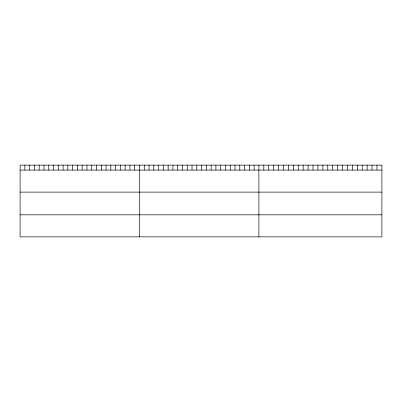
<?xml version="1.0" encoding="UTF-8"?>
<svg xmlns="http://www.w3.org/2000/svg" width="402" height="402" viewBox="0 0 402 402"><rect width="100%" height="100%" fill="white"/><g stroke="black" fill="none" stroke-linecap="round" stroke-linejoin="round"><path stroke-width="0.6" d="M20.1 170.071L381.9 170.071M20.1 192.116L381.9 192.116M20.1 214.829L381.9 214.829M376.981 165.127L376.981 170.071M372.061 165.127L372.061 170.071M367.137 165.127L367.137 170.071M362.217 165.127L362.217 170.071M357.298 165.127L357.298 170.071M352.378 165.127L352.378 170.071M347.459 165.127L347.459 170.071M342.534 165.127L342.534 170.071M337.615 165.127L337.615 170.071M332.695 165.127L332.695 170.071M327.776 165.127L327.776 170.071M322.856 165.127L322.856 170.071M317.932 165.127L317.932 170.071M313.012 165.127L313.012 170.071M308.093 165.127L308.093 170.071M303.173 165.127L303.173 170.071M298.254 165.127L298.254 170.071M293.329 165.127L293.329 170.071M288.41 165.127L288.41 170.071M283.49 165.127L283.49 170.071M278.571 165.127L278.571 170.071M273.651 165.127L273.651 170.071M268.727 165.127L268.727 170.071M263.807 165.127L263.807 170.071M258.888 165.127L258.888 236.873M254.114 165.127L254.114 170.071M249.335 165.127L249.335 170.071M244.562 165.127L244.562 170.071M239.783 165.127L239.783 170.071M235.009 165.127L235.009 170.071M230.235 165.127L230.235 170.071M225.457 165.127L225.457 170.071M220.683 165.127L220.683 170.071M215.904 165.127L215.904 170.071M211.13 165.127L211.13 170.071M206.357 165.127L206.357 170.071M201.578 165.127L201.578 170.071M196.804 165.127L196.804 170.071M192.025 165.127L192.025 170.071M187.252 165.127L187.252 170.071M182.478 165.127L182.478 170.071M177.699 165.127L177.699 170.071M172.925 165.127L172.925 170.071M168.147 165.127L168.147 170.071M163.373 165.127L163.373 170.071M158.599 165.127L158.599 170.071M153.82 165.127L153.82 170.071M149.047 165.127L149.047 170.071M144.268 165.127L144.268 170.071M139.494 165.127L139.494 236.873M134.72 165.127L134.72 170.071M129.941 165.127L129.941 170.071M125.168 165.127L125.168 170.071M120.389 165.127L120.389 170.071M115.615 165.127L115.615 170.071M110.841 165.127L110.841 170.071M106.063 165.127L106.063 170.071M101.289 165.127L101.289 170.071M96.51 165.127L96.51 170.071M91.736 165.127L91.736 170.071M86.963 165.127L86.963 170.071M82.184 165.127L82.184 170.071M77.41 165.127L77.41 170.071M72.631 165.127L72.631 170.071M67.858 165.127L67.858 170.071M63.084 165.127L63.084 170.071M58.305 165.127L58.305 170.071M53.531 165.127L53.531 170.071M48.753 165.127L48.753 170.071M43.979 165.127L43.979 170.071M39.205 165.127L39.205 170.071M34.426 165.127L34.426 170.071M29.653 165.127L29.653 170.071M24.874 165.127L24.874 170.071M381.9 165.127L20.1 165.127L20.1 236.873L381.9 236.873L381.9 165.127"/></g></svg>
